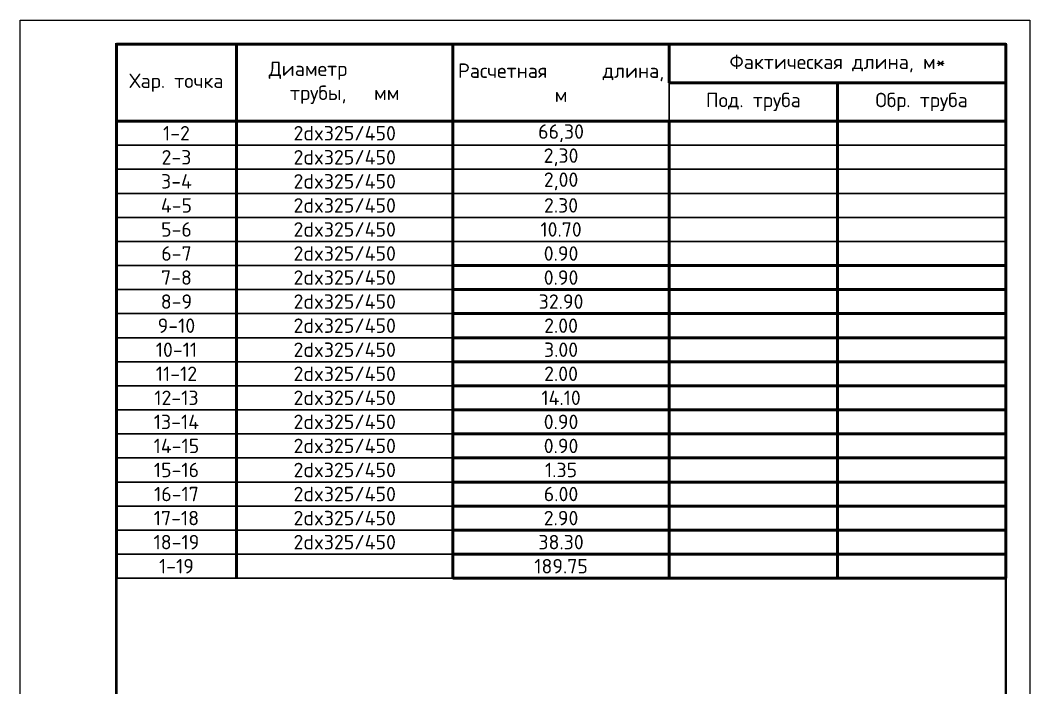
# Model space of a CAD drawing. Header units: millimetres. Extents: x 2079 to 5812, y 229 to 1012.
# Drawn here: x 4568.3 to 4778.3, y 387.1 to 525.9 of the extents above; entities that cross this region are included whole.
import ezdxf
from ezdxf.enums import TextEntityAlignment as Align

# ---------------------------------------------------------------- set-up
doc = ezdxf.new("R2010")
doc.units = ezdxf.units.MM
doc.layers.add('Таблица', color=250, linetype='Continuous', lineweight=30)
doc.styles.add('-ISOCPEUR-', font='isocpeur.ttf')
doc.styles.get("Standard").update_dxf_attribs({"font": 'GOST Common.ttf'})

# ---------------------------------------------------------------- blocks, each defined once
blk = doc.blocks.new('*T40')
at = {"layer": 'Таблица', "lineweight": 50, "transparency": 16777216}
for p, q in [((0, 0), (185, 0)), ((0, 0), (0, -111)), ((25, 0), (25, -111)), ((70, 0), (70, -111)), ((115, 0), (115, -8)), ((185, 0), (185, -111)), ((115, -8), (185, -8)), ((150, -8), (150, -111)), ((0, -16), (185, -16)), ((115, -16), (115, -111)), ((70, -46), (185, -46)), ((70, -51), (185, -51)), ((70, -56), (185, -56)), ((70, -61), (185, -61)), ((70, -66), (185, -66)), ((70, -71), (185, -71)), ((70, -76), (185, -76)), ((70, -81), (185, -81)), ((70, -86), (185, -86)), ((70, -91), (185, -91)), ((70, -96), (185, -96)), ((70, -101), (185, -101)), ((70, -106), (185, -106)), ((70, -111), (185, -111))]:
    blk.add_line(p, q, dxfattribs=at)
at = {"layer": 'Таблица', "lineweight": 30, "transparency": 16777216}
for p, q in [((115, -8), (115, -16)), ((0, -21), (185, -21)), ((0, -26), (185, -26)), ((0, -31), (185, -31)), ((0, -36), (185, -36)), ((0, -41), (185, -41)), ((0, -46), (70, -46)), ((0, -51), (70, -51)), ((0, -56), (70, -56)), ((0, -61), (70, -61)), ((0, -66), (70, -66)), ((0, -71), (70, -71)), ((0, -76), (70, -76)), ((0, -81), (70, -81)), ((0, -86), (70, -86)), ((0, -91), (70, -91)), ((0, -96), (70, -96)), ((0, -101), (70, -101)), ((0, -106), (70, -106)), ((0, -111), (70, -111))]:
    blk.add_line(p, q, dxfattribs=at)
at = {"layer": 'Таблица', "color": 0, "transparency": 16777216, "char_height": 3, "attachment_point": 5, "style": '-ISOCPEUR-'}
for s, insert, width in [('Диаметр         трубы,   мм', (47.5, -8), 45), ('Расчетная      длина, м', (92.5, -8), 44), ('Фактическая длина, м*', (150, -4), 69), ('Хар. точка', (12.5, -8), 23), ('Под. труба', (132.5, -12), 34), ('Обр. труба', (167.5, -12), 34), ('66,30', (92.5, -18.5), 44), ('1-2', (12.5, -18.5), 24), ('\\A1;2dx325/450 ', (47.5, -18.5), 44), ('2-3', (12.5, -23.5), 24), ('\\A1;2dx325/450 ', (47.5, -23.5), 44), ('2,30', (92.5, -23.5), 44), ('3-4', (12.5, -28.5), 24), ('\\A1;2dx325/450 ', (47.5, -28.5), 44), ('2,00', (92.5, -28.5), 44), ('4-5', (12.5, -33.5), 24), ('\\A1;2dx325/450 ', (47.5, -33.5), 44), ('2.30', (92.5, -33.5), 44), ('5-6', (12.5, -38.5), 24), ('\\A1;2dx325/450 ', (47.5, -38.5), 44), ('10.70', (92.5, -38.5), 44), ('6-7', (12.5, -43.5), 24), ('\\A1;2dx325/450 ', (47.5, -43.5), 44), ('0.90', (92.5, -43.5), 44), ('7-8', (12.5, -48.5), 24), ('\\A1;2dx325/450 ', (47.5, -48.5), 44), ('0.90', (92.5, -48.5), 44), ('8-9', (12.5, -53.5), 24), ('\\A1;2dx325/450 ', (47.5, -53.5), 44), ('32.90', (92.5, -53.5), 44), ('9-10', (12.5, -58.5), 24), ('\\A1;2dx325/450 ', (47.5, -58.5), 44), ('2.00', (92.5, -58.5), 44), ('10-11', (12.5, -63.5), 24), ('\\A1;2dx325/450 ', (47.5, -63.5), 44), ('3.00', (92.5, -63.5), 44), ('11-12', (12.5, -68.5), 24), ('\\A1;2dx325/450 ', (47.5, -68.5), 44), ('2.00', (92.5, -68.5), 44), ('12-13', (12.5, -73.5), 24), ('\\A1;2dx325/450 ', (47.5, -73.5), 44), ('14.10', (92.5, -73.5), 44), ('13-14', (12.5, -78.5), 24), ('\\A1;2dx325/450 ', (47.5, -78.5), 44), ('0.90', (92.5, -78.5), 44), ('14-15', (12.5, -83.5), 24), ('\\A1;2dx325/450 ', (47.5, -83.5), 44), ('0.90', (92.5, -83.5), 44), ('15-16', (12.5, -88.5), 24), ('\\A1;2dx325/450 ', (47.5, -88.5), 44), ('1.35', (92.5, -88.5), 44), ('16-17', (12.5, -93.5), 24), ('\\A1;2dx325/450 ', (47.5, -93.5), 44), ('6.00', (92.5, -93.5), 44), ('17-18', (12.5, -98.5), 24), ('\\A1;2dx325/450 ', (47.5, -98.5), 44), ('2.90', (92.5, -98.5), 44), ('18-19', (12.5, -103.5), 24), ('\\A1;2dx325/450 ', (47.5, -103.5), 44), ('38.30', (92.5, -103.5), 44), ('1-19', (12.5, -108.5), 24), ('189.75', (92.5, -108.5), 44)]:
    blk.add_mtext(s, dxfattribs=dict(at, insert=insert, width=width))
blk = doc.blocks.new('*U126')
blk.add_lwpolyline([(0, 0), (210, 0), (210, -297), (0, -297)], close=True)
at = {"const_width": 0.5}
blk.add_lwpolyline([(20, -5), (205, -5), (205, -292), (20, -292)], close=True, dxfattribs=at)
blk.add_attdef('РАЗРАБОТАЛ', text='', height=2.5).set_placement((40.5, -264.22), align=Align.MIDDLE_LEFT)
at = {"flags": 8}
for tag, height, p in [('ДАТА', 2.5, (80.07, -264.4)), ('ЛИСТ', 3, (176.39, -271.92)), ('ЛИСТОВ', 3, (193.89, -271.92)), ('ФОРМАТ', 3, (170.97, -294.75))]:
    blk.add_attdef(tag, text='', height=height, dxfattribs=at).set_placement(p, align=Align.MIDDLE_CENTER)
blk.add_attdef('ПРОВЕРИЛ', (40.75, -270.73), '', height=2.5)
for tag, p in [('ТЕПЛОВЫЕ_СЕТИ_001', (106.44, -271)), ('ИМЯ_ЧЕРТЕЖА_001', (108.09, -285.55))]:
    blk.add_attdef(tag, p, '', height=3, dxfattribs=at)

msp = doc.modelspace()

# ---------------------------------------------------------------- block references
for name, p in [('*U126', (4568.258, 525.851)), ('*T40', (4588.258, 520.851))]:
    msp.add_blockref(name, p)

doc.saveas('drawing.dxf')
